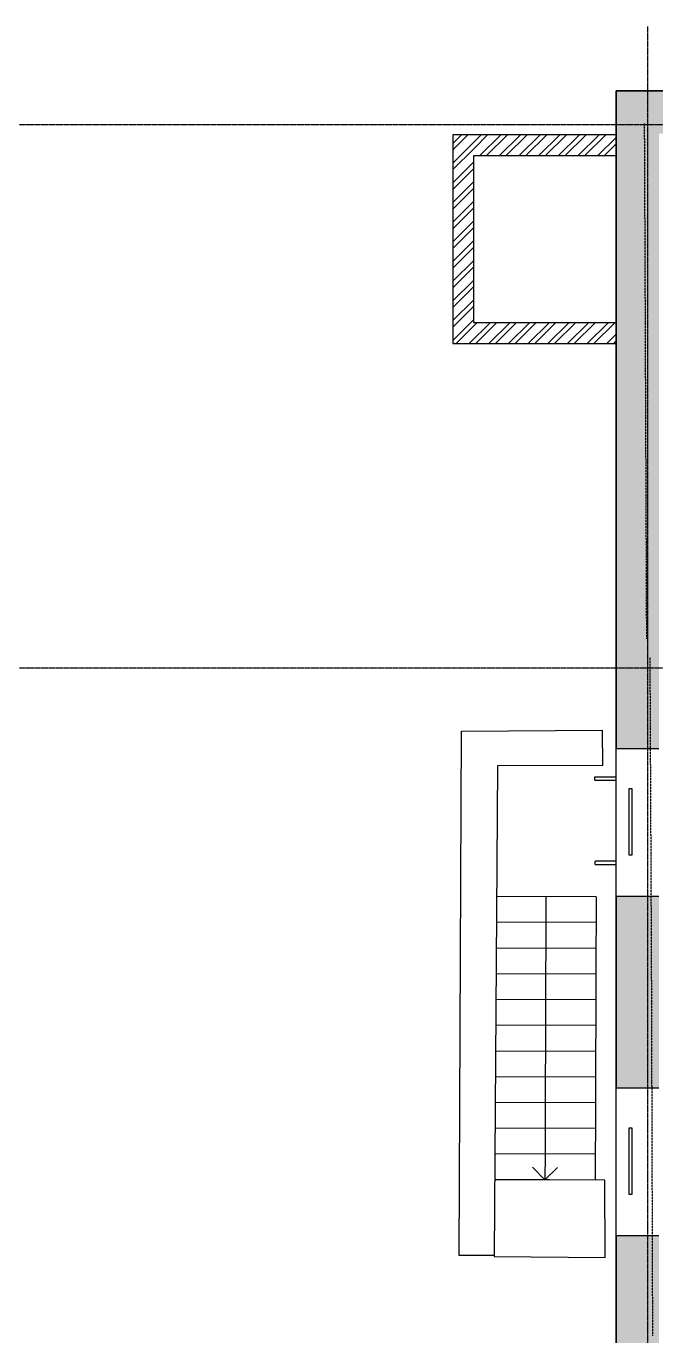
# Model space of a CAD drawing. Header units: millimetres. Extents: x -99936 to 523262, y -63190 to 327013.
# Drawn here: x 38965 to 46507, y 28861 to 44535 of the extents above; entities that cross this region are included whole.
import ezdxf

# ---------------------------------------------------------------- set-up
doc = ezdxf.new("R2010")
doc.units = ezdxf.units.MM
for name, pattern in [('ADSK_Линия сетки', [25, 20, -2.5, 0, -2.5]), ('ADSK_Сверху', [4.5, 3, -1.5]), ('ADSK_Снесено', [4.5, 3, -1.5])]:
    doc.linetypes.add(name, pattern=pattern)
for name, color, linetype, lineweight, true_color in [('_ Окна', 5, 'Continuous', 30, 0x0000ff), ('Линии', 7, 'Continuous', 9, 0x00a600), ('Стены наружные', 1, 'ADSK_Снесено', 18, 0xff0000)]:
    doc.layers.add(name, color=color, linetype=linetype, lineweight=lineweight, true_color=true_color)
for name, color, linetype, lineweight in [('Лестницы', 7, 'Continuous', 18), ('Окна', 251, 'Continuous', 18), ('Перекрытие', 7, 'Continuous', 18), ('Стрелки вверх', 7, 'Continuous', 18)]:
    doc.layers.add(name, color=color, linetype=linetype, lineweight=lineweight)
pattern_1 = [(45, (0, 0), (-117.8655, 117.8655), []), (45, (78.58, 0), (-117.8655, 117.8655), [])]

# ---------------------------------------------------------------- blocks, each defined once
blk = doc.blocks.new('Витраж-стеклопакет - Глухой стеклопакет 40мм-1243042-01 План 1-го этажа маркировочный')
at = {"layer": '_ Окна'}
for p, q in [((395, 20), (-395, 20)), ((-395, 20), (-395, -20)), ((395, -20), (395, 20)), ((-395, -20), (395, -20))]:
    blk.add_line(p, q, dxfattribs=at)

msp = doc.modelspace()

# ---------------------------------------------------------------- hatches: boundary and pattern name
at = {"layer": 'Стены наружные', "linetype": 'Continuous', "lineweight": 25, "true_color": 0x636466}
h = msp.add_hatch(color=251, dxfattribs=at)
h.paths.add_polyline_path([(54961.557, 43249.207), (55524.819, 43249.207), (55522.613, 43759.207), (54961.557, 43759.207), (54961.557, 43689.207)])
h.paths.add_polyline_path([(53446.557, 43249.207), (53446.557, 43759.207), (51649.331, 43759.207), (51649.331, 43249.207), (52537.783, 43249.207)])
h.paths.add_polyline_path([(48980.571, 43249.207), (50499.331, 43249.207), (50499.331, 43759.207), (48852.149, 43759.207), (48852.149, 43249.207)])
h.paths.add_polyline_path([(46543.212, 43249.207), (47342.149, 43249.207), (47342.149, 43759.207), (46033.212, 43759.207), (46033.212, 43249.207)])
h = msp.add_hatch(dxfattribs=at)
h.set_pattern_fill('FP_2', color=251, style=0, pattern_type=2)
h.set_pattern_definition(pattern_1)
h.paths.add_polyline_path([(44325.221, 40985.294), (44325.221, 43235.294), (44075.221, 43235.294), (44075.221, 40985.294)])
h = msp.add_hatch(dxfattribs=at)
h.set_pattern_fill('FP_2', color=251, style=0, pattern_type=2)
h.set_pattern_definition(pattern_1)
h.paths.add_polyline_path([(46033.212, 42985.294), (46033.212, 43235.294), (44325.221, 43235.294), (44325.221, 42985.294), (45636.37, 42985.294)])
h = msp.add_hatch(color=251, dxfattribs=at)
h.paths.add_polyline_path([(46033.212, 20934.059), (46543.212, 20934.059), (46543.212, 22119.17), (46033.212, 22119.17)])
h.paths.add_polyline_path([(46033.212, 23889.17), (46543.212, 23889.17), (46543.212, 26071.146), (46033.212, 26071.146), (46033.212, 23912.973)])
h.paths.add_polyline_path([(46033.212, 27841.146), (46543.212, 27841.146), (46543.212, 30057.444), (46033.212, 30057.444)])
h.paths.add_polyline_path([(46033.212, 31827.444), (46543.212, 31827.444), (46543.212, 34118.808), (46033.212, 34118.808), (46033.212, 31880.659)])
h.paths.add_polyline_path([(46396.034, 35888.808), (46543.212, 35888.808), (46543.212, 43249.207), (46033.212, 43249.207), (46033.212, 35888.808), (46393.726, 35888.808)])
h = msp.add_hatch(dxfattribs=at)
h.set_pattern_fill('FP_2', color=251, style=0, pattern_type=2)
h.set_pattern_definition(pattern_1)
h.paths.add_polyline_path([(45636.37, 40735.294), (46033.212, 40735.294), (46033.212, 40985.294), (44075.221, 40985.294), (44075.221, 40735.294), (44325.221, 40735.294)])

# ---------------------------------------------------------------- linework, layer by layer
at = {"linetype": 'ADSK_Линия сетки', "lineweight": 25}
for p, q in [((46409.91, -4984.787), (46409.91, 44534.787)), ((-11086.225, 43356.788), (57141.718, 43356.788)), ((-11086.225, 36856.788), (57141.718, 36856.788))]:
    msp.add_line(p, q, dxfattribs=at)
at = {"color": 251, "lineweight": 25, "true_color": 0x636466}
msp.add_lwpolyline([(46033.212, 20934.059), (46033.212, 43759.207), (56032.618, 43759.207), (56213.949, 8532.302), (49933.401, 8532.302), (49933.401, 150.232), (42036.932, 150.232), (42036.932, 2106.788), (31235.974, 2186.478), (31336.395, 2185.737), (31336.395, -2732.567), (18972.644, -2732.567), (18972.644, 2186.478), (8272.997, 2186.478), (8272.997, 272.021), (290.499, 306.788), (290.499, 8529.252)], dxfattribs=at)
at = {"layer": 'Лестницы', "color": 251, "lineweight": 25, "true_color": 0x636466}
for p, q in [((45791.964, 34114.187), (44600.079, 34117.955)), ((45791.964, 34114.187), (44600.079, 34117.955)), ((45791.964, 34114.187), (45790.99, 33806.088)), ((45790.99, 33806.088), (44597.897, 33809.861)), ((45790.99, 33806.088), (44597.897, 33809.861)), ((45790.99, 33806.088), (45790.016, 33497.99)), ((45790.016, 33497.99), (44595.714, 33501.766)), ((45790.016, 33497.99), (44595.714, 33501.766)), ((45790.016, 33497.99), (45789.041, 33189.891)), ((45789.041, 33189.891), (44593.531, 33193.671)), ((45789.041, 33189.891), (44593.531, 33193.671)), ((45789.041, 33189.891), (45788.067, 32881.793)), ((45788.067, 32881.793), (44591.348, 32885.577)), ((45788.067, 32881.793), (44591.348, 32885.577)), ((45788.067, 32881.793), (45787.093, 32573.694)), ((45787.093, 32573.694), (44589.165, 32577.482)), ((45787.093, 32573.694), (44589.165, 32577.482)), ((45787.093, 32573.694), (45786.119, 32265.596)), ((45786.119, 32265.596), (44586.983, 32269.387)), ((45786.119, 32265.596), (44586.983, 32269.387)), ((45786.119, 32265.596), (45785.145, 31957.497)), ((45785.145, 31957.497), (44584.8, 31961.293)), ((45785.145, 31957.497), (44584.8, 31961.293)), ((45785.145, 31957.497), (45784.171, 31649.399)), ((45784.171, 31649.399), (44582.617, 31653.198)), ((45784.171, 31649.399), (44582.617, 31653.198)), ((45784.171, 31649.399), (45783.196, 31341.3)), ((45783.196, 31341.3), (44580.434, 31345.103)), ((45783.196, 31341.3), (44580.434, 31345.103)), ((45783.196, 31341.3), (45782.222, 31033.202)), ((45782.222, 31033.202), (44578.251, 31037.009)), ((45782.222, 31033.202), (44578.251, 31037.009)), ((45782.222, 31033.202), (45781.248, 30725.104)), ((45781.248, 30725.104), (44576.069, 30728.914))]:
    msp.add_line(p, q, dxfattribs=at)
at = {"layer": 'Линии', "color": 251, "lineweight": 25, "true_color": 0x636466}
for p, q in [((44149.768, 29822.732), (44177.445, 36098.024)), ((44177.445, 36098.024), (45868.958, 36107.475)), ((45871.299, 35688.482), (45868.958, 36107.475)), ((44611.156, 35681.441), (44569.643, 29821.945)), ((45871.299, 35688.482), (44611.156, 35681.441)), ((45777.543, 35550.914), (46033.212, 35551.538)), ((45777.642, 35510.414), (45777.543, 35550.914)), ((45777.642, 35510.414), (46033.212, 35511.038)), ((46033.212, 34541.035), (45780.009, 34540.417)), ((45780.105, 34500.917), (45780.009, 34540.417)), ((45780.105, 34500.917), (46033.212, 34501.535)), ((44568.764, 29820.884), (44149.768, 29822.732)), ((44568.769, 29821.951), (44568.764, 29820.884)), ((44569.643, 29821.945), (44568.769, 29821.951))]:
    msp.add_line(p, q, dxfattribs=at)
at = {"layer": 'Перекрытие', "color": 251, "linetype": 'ADSK_Сверху', "lineweight": 25, "true_color": 0x636466}
for p, q in [((46398.132, 37203.034), (46372.38, 43370.709)), ((46456.575, 33246.923), (46438.955, 36979.233)), ((46470.464, 28861.626), (46456.575, 33246.923))]:
    msp.add_line(p, q, dxfattribs=at)
at = {"layer": 'Перекрытие', "color": 251, "lineweight": 25, "true_color": 0x636466}
for p, q in [((45896.076, 30722.136), (44576.087, 30731.488)), ((45899.34, 29799.935), (45896.076, 30722.136)), ((44569.643, 29821.945), (44569.554, 29809.356)), ((44569.554, 29809.356), (45899.34, 29799.935))]:
    msp.add_line(p, q, dxfattribs=at)
at = {"layer": 'Стены наружные', "color": 251, "linetype": 'Continuous', "lineweight": 25, "true_color": 0x636466}
for p, q in [((47342.149, 43759.207), (46033.212, 43759.207)), ((46033.212, 43759.207), (46033.212, 35888.808)), ((44075.221, 43235.294), (44075.221, 40735.294)), ((46033.212, 43235.294), (44075.221, 43235.294)), ((44325.221, 40985.294), (44325.221, 42985.294)), ((44325.221, 42985.294), (46033.212, 42985.294)), ((46033.212, 40985.294), (44325.221, 40985.294)), ((44075.221, 40735.294), (46033.212, 40735.294)), ((46033.212, 35888.808), (46543.212, 35888.808)), ((46033.212, 34118.808), (46033.212, 35888.808)), ((46033.212, 34118.808), (46033.212, 31827.444)), ((46543.212, 34118.808), (46033.212, 34118.808)), ((46033.212, 31827.444), (46543.212, 31827.444)), ((46033.212, 30057.444), (46033.212, 31827.444)), ((46033.212, 30057.444), (46033.212, 27841.146)), ((46543.212, 30057.444), (46033.212, 30057.444))]:
    msp.add_line(p, q, dxfattribs=at)
at = {"layer": 'Стрелки вверх', "color": 251, "lineweight": 25, "true_color": 0x636466}
for p, q in [((45189.367, 34116.092), (45188.393, 33807.993)), ((45188.393, 33807.993), (45187.419, 33499.895)), ((45187.419, 33499.895), (45186.444, 33191.797)), ((45186.444, 33191.797), (45185.47, 32883.698)), ((45185.47, 32883.698), (45184.496, 32575.6)), ((45184.496, 32575.6), (45183.522, 32267.501)), ((45183.522, 32267.501), (45182.548, 31959.403)), ((45182.548, 31959.403), (45181.574, 31651.304)), ((45181.574, 31651.304), (45180.599, 31343.206)), ((45180.599, 31343.206), (45179.625, 31035.107)), ((45179.625, 31035.107), (45178.652, 30727.219)), ((45178.651, 30727.009), (45029.126, 30877.482)), ((45178.651, 30727.009), (45329.125, 30876.534))]:
    msp.add_line(p, q, dxfattribs=at)

# ---------------------------------------------------------------- block references
at = {"layer": 'Окна', "color": 251, "lineweight": 25, "true_color": 0x636466, "rotation": 89.99999999999974}
for p in [(46203.212, 35013.808), (46203.212, 30952.444)]:
    msp.add_blockref('Витраж-стеклопакет - Глухой стеклопакет 40мм-1243042-01 План 1-го этажа маркировочный', p, dxfattribs=at)

doc.saveas('drawing.dxf')
